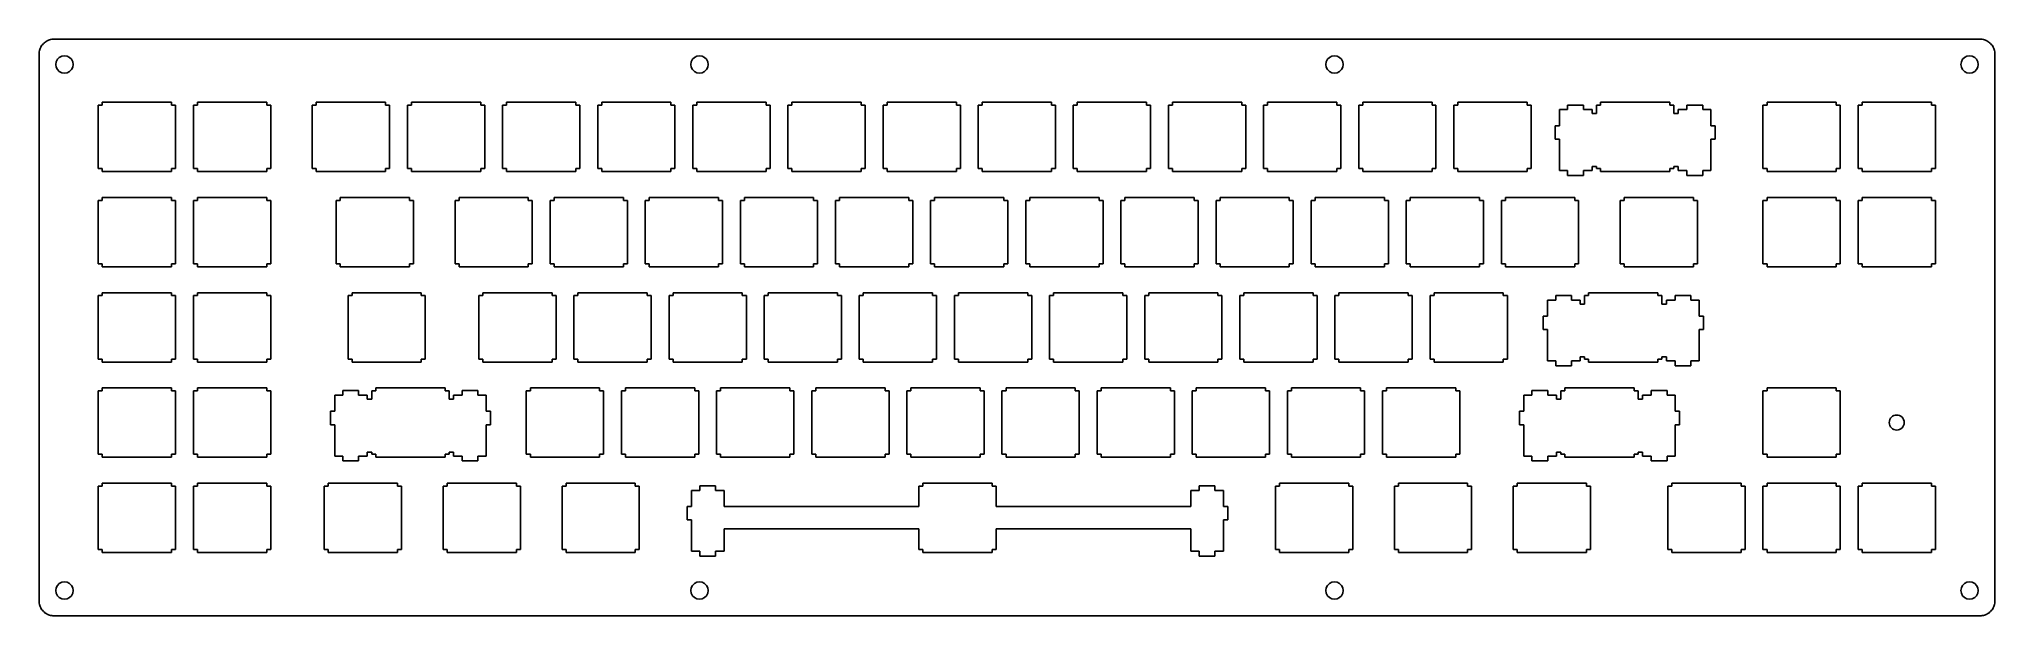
# Model space of a CAD drawing. Extents: x 0 to 392, y 0 to 115.
import ezdxf

# ---------------------------------------------------------------- set-up
doc = ezdxf.new("R2010")
doc.units = 0
doc.header["$MEASUREMENT"] = 0
doc.layers.get('0').update_dxf_attribs({"true_color": 0xffffff})

msp = doc.modelspace()

# ---------------------------------------------------------------- linework, layer by layer
at = {"color": 0}
for p, q in [((0.15, 113.36), (0.23, 113.58)), ((0.23, 113.58), (0.33, 113.8)), ((0.33, 113.8), (0.44, 114.01)), ((0.44, 114.01), (0.57, 114.2)), ((0.57, 114.2), (0.72, 114.39)), ((0.72, 114.39), (0.88, 114.56)), ((0.88, 114.56), (1.05, 114.72)), ((1.05, 114.72), (1.24, 114.86)), ((1.24, 114.86), (1.43, 114.99)), ((1.43, 114.99), (1.64, 115.11)), ((1.64, 115.11), (1.85, 115.21)), ((1.85, 115.21), (2.07, 115.29)), ((2.07, 115.29), (2.3, 115.36)), ((2.3, 115.36), (2.53, 115.4)), ((2.53, 115.4), (2.77, 115.43)), ((2.77, 115.43), (3, 115.44)), ((3, 115.44), (388.66, 115.44)), ((388.66, 115.44), (388.9, 115.43)), ((388.9, 115.43), (389.13, 115.4)), ((389.13, 115.4), (389.36, 115.36)), ((389.36, 115.36), (389.59, 115.29)), ((389.59, 115.29), (389.81, 115.21)), ((389.81, 115.21), (390.02, 115.11)), ((390.02, 115.11), (390.23, 114.99)), ((390.23, 114.99), (390.42, 114.86)), ((390.42, 114.86), (390.61, 114.72)), ((390.61, 114.72), (390.78, 114.56)), ((390.78, 114.56), (390.94, 114.39)), ((390.94, 114.39), (391.09, 114.2)), ((391.09, 114.2), (391.22, 114.01)), ((391.22, 114.01), (391.34, 113.8)), ((391.34, 113.8), (391.43, 113.58)), ((391.43, 113.58), (391.51, 113.36)), ((0, 112.44), (0.01, 112.67)), ((0, 3), (0, 112.44)), ((0.01, 112.67), (0.04, 112.91)), ((0.04, 112.91), (0.08, 113.14)), ((0.08, 113.14), (0.15, 113.36)), ((3.33, 110.38), (3.41, 110.91)), ((3.41, 109.84), (3.33, 110.38)), ((3.41, 110.91), (3.66, 111.4)), ((3.66, 109.35), (3.41, 109.84)), ((3.66, 111.4), (4.04, 111.78)), ((4.04, 111.78), (4.53, 112.03)), ((4.53, 112.03), (5.06, 112.11)), ((5.06, 112.11), (5.6, 112.03)), ((5.6, 112.03), (6.08, 111.78)), ((6.08, 111.78), (6.47, 111.4)), ((6.47, 111.4), (6.72, 110.91)), ((6.72, 109.84), (6.47, 109.35)), ((6.72, 110.91), (6.8, 110.38)), ((6.8, 110.38), (6.72, 109.84)), ((130.5, 110.38), (130.59, 110.91)), ((130.59, 109.84), (130.5, 110.38)), ((130.59, 110.91), (130.84, 111.4)), ((130.84, 109.35), (130.59, 109.84)), ((130.84, 111.4), (131.22, 111.78)), ((131.22, 111.78), (131.7, 112.03)), ((131.7, 112.03), (132.24, 112.11)), ((132.24, 112.11), (132.78, 112.03)), ((132.78, 112.03), (133.26, 111.78)), ((133.26, 111.78), (133.65, 111.4)), ((133.65, 111.4), (133.89, 110.91)), ((133.89, 109.84), (133.65, 109.35)), ((133.89, 110.91), (133.98, 110.38)), ((133.98, 110.38), (133.89, 109.84)), ((257.68, 110.38), (257.77, 110.91)), ((257.77, 109.84), (257.68, 110.38)), ((257.77, 110.91), (258.02, 111.4)), ((258.02, 109.35), (257.77, 109.84)), ((258.02, 111.4), (258.4, 111.78)), ((258.4, 111.78), (258.88, 112.03)), ((258.88, 112.03), (259.42, 112.11)), ((259.42, 112.11), (259.96, 112.03)), ((259.96, 112.03), (260.44, 111.78)), ((260.44, 111.78), (260.83, 111.4)), ((260.83, 111.4), (261.07, 110.91)), ((261.07, 109.84), (260.83, 109.35)), ((261.07, 110.91), (261.16, 110.38)), ((261.16, 110.38), (261.07, 109.84)), ((384.86, 110.38), (384.95, 110.91)), ((384.95, 109.84), (384.86, 110.38)), ((384.95, 110.91), (385.19, 111.4)), ((385.19, 109.35), (384.95, 109.84)), ((385.19, 111.4), (385.58, 111.78)), ((385.58, 111.78), (386.06, 112.03)), ((386.06, 112.03), (386.6, 112.11)), ((386.6, 112.11), (387.14, 112.03)), ((387.14, 112.03), (387.62, 111.78)), ((387.62, 111.78), (388.01, 111.4)), ((388.01, 111.4), (388.25, 110.91)), ((388.25, 109.84), (388.01, 109.35)), ((388.25, 110.91), (388.34, 110.38)), ((388.34, 110.38), (388.25, 109.84)), ((391.51, 113.36), (391.58, 113.14)), ((391.58, 113.14), (391.63, 112.91)), ((391.63, 112.91), (391.65, 112.67)), ((391.65, 112.67), (391.66, 112.44)), ((391.66, 112.44), (391.66, 3)), ((4.04, 108.97), (3.66, 109.35)), ((4.53, 108.72), (4.04, 108.97)), ((5.06, 108.64), (4.53, 108.72)), ((5.6, 108.72), (5.06, 108.64)), ((6.08, 108.97), (5.6, 108.72)), ((6.47, 109.35), (6.08, 108.97)), ((131.22, 108.97), (130.84, 109.35)), ((131.7, 108.72), (131.22, 108.97)), ((132.24, 108.64), (131.7, 108.72)), ((132.78, 108.72), (132.24, 108.64)), ((133.26, 108.97), (132.78, 108.72)), ((133.65, 109.35), (133.26, 108.97)), ((258.4, 108.97), (258.02, 109.35)), ((258.88, 108.72), (258.4, 108.97)), ((259.42, 108.64), (258.88, 108.72)), ((259.96, 108.72), (259.42, 108.64)), ((260.44, 108.97), (259.96, 108.72)), ((260.83, 109.35), (260.44, 108.97)), ((385.58, 108.97), (385.19, 109.35)), ((386.06, 108.72), (385.58, 108.97)), ((386.6, 108.64), (386.06, 108.72)), ((387.14, 108.72), (386.6, 108.64)), ((387.62, 108.97), (387.14, 108.72)), ((388.01, 109.35), (387.62, 108.97)), ((11.85, 89.51), (11.85, 102.19)), ((11.85, 102.19), (12.65, 102.19)), ((12.65, 102.19), (12.65, 102.79)), ((12.65, 102.79), (26.52, 102.79)), ((26.52, 102.79), (26.52, 102.19)), ((26.52, 102.19), (27.33, 102.19)), ((27.33, 102.19), (27.33, 89.51)), ((30.9, 89.51), (30.9, 102.19)), ((30.9, 102.19), (31.7, 102.19)), ((31.7, 102.19), (31.7, 102.79)), ((31.7, 102.79), (45.57, 102.79)), ((45.57, 102.79), (45.57, 102.19)), ((45.57, 102.19), (46.38, 102.19)), ((46.38, 102.19), (46.38, 89.51)), ((54.71, 89.51), (54.71, 102.19)), ((54.71, 102.19), (55.51, 102.19)), ((55.51, 102.19), (55.51, 102.79)), ((55.51, 102.79), (69.39, 102.79)), ((69.39, 102.79), (69.39, 102.19)), ((69.39, 102.19), (70.19, 102.19)), ((70.19, 102.19), (70.19, 89.51)), ((73.76, 89.51), (73.76, 102.19)), ((73.76, 102.19), (74.56, 102.19)), ((74.56, 102.19), (74.56, 102.79)), ((74.56, 102.79), (88.44, 102.79)), ((88.44, 102.79), (88.44, 102.19)), ((88.44, 102.19), (89.24, 102.19)), ((89.24, 102.19), (89.24, 89.51)), ((92.81, 89.51), (92.81, 102.19)), ((92.81, 102.19), (93.61, 102.19)), ((93.61, 102.19), (93.61, 102.79)), ((93.61, 102.79), (107.49, 102.79)), ((107.49, 102.79), (107.49, 102.19)), ((107.49, 102.19), (108.29, 102.19)), ((108.29, 102.19), (108.29, 89.51)), ((111.86, 89.51), (111.86, 102.19)), ((111.86, 102.19), (112.66, 102.19)), ((112.66, 102.19), (112.66, 102.79)), ((112.66, 102.79), (126.54, 102.79)), ((126.54, 102.79), (126.54, 102.19)), ((126.54, 102.19), (127.34, 102.19)), ((127.34, 102.19), (127.34, 89.51)), ((130.91, 89.51), (130.91, 102.19)), ((130.91, 102.19), (131.71, 102.19)), ((131.71, 102.19), (131.71, 102.79)), ((131.71, 102.79), (145.59, 102.79)), ((145.59, 102.79), (145.59, 102.19)), ((145.59, 102.19), (146.39, 102.19)), ((146.39, 102.19), (146.39, 89.51)), ((149.96, 89.51), (149.96, 102.19)), ((149.96, 102.19), (150.76, 102.19)), ((150.76, 102.19), (150.76, 102.79)), ((150.76, 102.79), (164.64, 102.79)), ((164.64, 102.79), (164.64, 102.19)), ((164.64, 102.19), (165.44, 102.19)), ((165.44, 102.19), (165.44, 89.51)), ((169.01, 89.51), (169.01, 102.19)), ((169.01, 102.19), (169.81, 102.19)), ((169.81, 102.19), (169.81, 102.79)), ((169.81, 102.79), (183.69, 102.79)), ((183.69, 102.79), (183.69, 102.19)), ((183.69, 102.19), (184.49, 102.19)), ((184.49, 102.19), (184.49, 89.51)), ((188.06, 89.51), (188.06, 102.19)), ((188.06, 102.19), (188.86, 102.19)), ((188.86, 102.19), (188.86, 102.79)), ((188.86, 102.79), (202.74, 102.79)), ((202.74, 102.79), (202.74, 102.19)), ((202.74, 102.19), (203.54, 102.19)), ((203.54, 102.19), (203.54, 89.51)), ((207.11, 89.51), (207.11, 102.19)), ((207.11, 102.19), (207.91, 102.19)), ((207.91, 102.19), (207.91, 102.79)), ((207.91, 102.79), (221.79, 102.79)), ((221.79, 102.79), (221.79, 102.19)), ((221.79, 102.19), (222.59, 102.19)), ((222.59, 102.19), (222.59, 89.51)), ((226.16, 89.51), (226.16, 102.19)), ((226.16, 102.19), (226.96, 102.19)), ((226.96, 102.19), (226.96, 102.79)), ((226.96, 102.79), (240.84, 102.79)), ((240.84, 102.79), (240.84, 102.19)), ((240.84, 102.19), (241.64, 102.19)), ((241.64, 102.19), (241.64, 89.51)), ((245.21, 89.51), (245.21, 102.19)), ((245.21, 102.19), (246.01, 102.19)), ((246.01, 102.19), (246.01, 102.79)), ((246.01, 102.79), (259.89, 102.79)), ((259.89, 102.79), (259.89, 102.19)), ((259.89, 102.19), (260.69, 102.19)), ((260.69, 102.19), (260.69, 89.51)), ((264.26, 89.51), (264.26, 102.19)), ((264.26, 102.19), (265.06, 102.19)), ((265.06, 102.19), (265.06, 102.79)), ((265.06, 102.79), (278.94, 102.79)), ((278.94, 102.79), (278.94, 102.19)), ((278.94, 102.19), (279.74, 102.19)), ((279.74, 102.19), (279.74, 89.51)), ((283.31, 89.51), (283.31, 102.19)), ((283.31, 102.19), (284.11, 102.19)), ((284.11, 102.19), (284.11, 102.79)), ((284.11, 102.79), (297.99, 102.79)), ((297.99, 102.79), (297.99, 102.19)), ((297.99, 102.19), (298.79, 102.19)), ((298.79, 102.19), (298.79, 89.51)), ((306.09, 101.32), (306.09, 102.24)), ((306.09, 102.24), (309.26, 102.24)), ((309.26, 102.24), (309.26, 101.32)), ((311.89, 100.52), (311.89, 102.19)), ((311.89, 102.19), (312.69, 102.19)), ((312.69, 102.19), (312.69, 102.79)), ((312.69, 102.79), (326.56, 102.79)), ((326.56, 102.79), (326.56, 102.19)), ((326.56, 102.19), (327.36, 102.19)), ((327.36, 102.19), (327.36, 100.52)), ((329.99, 101.32), (329.99, 102.24)), ((329.99, 102.24), (333.16, 102.24)), ((333.16, 102.24), (333.16, 101.32)), ((345.22, 89.51), (345.22, 102.19)), ((345.22, 102.19), (346.03, 102.19)), ((346.03, 102.19), (346.03, 102.79)), ((346.03, 102.79), (359.9, 102.79)), ((359.9, 102.79), (359.9, 102.19)), ((359.9, 102.19), (360.7, 102.19)), ((360.7, 102.19), (360.7, 89.51)), ((364.28, 89.51), (364.28, 102.19)), ((364.28, 102.19), (365.08, 102.19)), ((365.08, 102.19), (365.08, 102.79)), ((365.08, 102.79), (378.95, 102.79)), ((378.95, 102.79), (378.95, 102.19)), ((378.95, 102.19), (379.75, 102.19)), ((379.75, 102.19), (379.75, 89.51)), ((303.59, 95.41), (303.59, 98.09)), ((303.59, 98.09), (304.46, 98.09)), ((304.46, 98.09), (304.46, 101.32)), ((304.46, 101.32), (306.09, 101.32)), ((309.26, 101.32), (310.99, 101.32)), ((310.99, 101.32), (310.99, 100.52)), ((310.99, 100.52), (311.89, 100.52)), ((327.36, 100.52), (328.26, 100.52)), ((328.26, 100.52), (328.26, 101.32)), ((328.26, 101.32), (329.99, 101.32)), ((333.16, 101.32), (334.79, 101.32)), ((334.79, 101.32), (334.79, 98.09)), ((334.79, 98.09), (335.66, 98.09)), ((335.66, 98.09), (335.66, 95.41)), ((304.46, 95.41), (303.59, 95.41)), ((304.46, 89.14), (304.46, 95.41)), ((334.79, 95.41), (334.79, 89.14)), ((335.66, 95.41), (334.79, 95.41)), ((12.65, 89.51), (11.85, 89.51)), ((12.65, 88.91), (12.65, 89.51)), ((26.52, 88.91), (12.65, 88.91)), ((26.52, 89.51), (26.52, 88.91)), ((27.33, 89.51), (26.52, 89.51)), ((31.7, 89.51), (30.9, 89.51)), ((31.7, 88.91), (31.7, 89.51)), ((45.57, 88.91), (31.7, 88.91)), ((45.57, 89.51), (45.57, 88.91)), ((46.38, 89.51), (45.57, 89.51)), ((55.51, 89.51), (54.71, 89.51)), ((55.51, 88.91), (55.51, 89.51)), ((69.39, 88.91), (55.51, 88.91)), ((69.39, 89.51), (69.39, 88.91)), ((70.19, 89.51), (69.39, 89.51)), ((74.56, 89.51), (73.76, 89.51)), ((74.56, 88.91), (74.56, 89.51)), ((88.44, 88.91), (74.56, 88.91)), ((88.44, 89.51), (88.44, 88.91)), ((89.24, 89.51), (88.44, 89.51)), ((93.61, 89.51), (92.81, 89.51)), ((93.61, 88.91), (93.61, 89.51)), ((107.49, 88.91), (93.61, 88.91)), ((107.49, 89.51), (107.49, 88.91)), ((108.29, 89.51), (107.49, 89.51)), ((112.66, 89.51), (111.86, 89.51)), ((112.66, 88.91), (112.66, 89.51)), ((126.54, 88.91), (112.66, 88.91)), ((126.54, 89.51), (126.54, 88.91)), ((127.34, 89.51), (126.54, 89.51)), ((131.71, 89.51), (130.91, 89.51)), ((131.71, 88.91), (131.71, 89.51)), ((145.59, 88.91), (131.71, 88.91)), ((145.59, 89.51), (145.59, 88.91)), ((146.39, 89.51), (145.59, 89.51)), ((150.76, 89.51), (149.96, 89.51)), ((150.76, 88.91), (150.76, 89.51)), ((164.64, 88.91), (150.76, 88.91)), ((164.64, 89.51), (164.64, 88.91)), ((165.44, 89.51), (164.64, 89.51)), ((169.81, 89.51), (169.01, 89.51)), ((169.81, 88.91), (169.81, 89.51)), ((183.69, 88.91), (169.81, 88.91)), ((183.69, 89.51), (183.69, 88.91)), ((184.49, 89.51), (183.69, 89.51)), ((188.86, 89.51), (188.06, 89.51)), ((188.86, 88.91), (188.86, 89.51)), ((202.74, 88.91), (188.86, 88.91)), ((202.74, 89.51), (202.74, 88.91)), ((203.54, 89.51), (202.74, 89.51)), ((207.91, 89.51), (207.11, 89.51)), ((207.91, 88.91), (207.91, 89.51)), ((221.79, 88.91), (207.91, 88.91)), ((221.79, 89.51), (221.79, 88.91)), ((222.59, 89.51), (221.79, 89.51)), ((226.96, 89.51), (226.16, 89.51)), ((226.96, 88.91), (226.96, 89.51)), ((240.84, 88.91), (226.96, 88.91)), ((240.84, 89.51), (240.84, 88.91)), ((241.64, 89.51), (240.84, 89.51)), ((246.01, 89.51), (245.21, 89.51)), ((246.01, 88.91), (246.01, 89.51)), ((259.89, 88.91), (246.01, 88.91)), ((259.89, 89.51), (259.89, 88.91)), ((260.69, 89.51), (259.89, 89.51)), ((265.06, 89.51), (264.26, 89.51)), ((265.06, 88.91), (265.06, 89.51)), ((278.94, 88.91), (265.06, 88.91)), ((278.94, 89.51), (278.94, 88.91)), ((279.74, 89.51), (278.94, 89.51)), ((284.11, 89.51), (283.31, 89.51)), ((284.11, 88.91), (284.11, 89.51)), ((297.99, 88.91), (284.11, 88.91)), ((297.99, 89.51), (297.99, 88.91)), ((298.79, 89.51), (297.99, 89.51)), ((306.09, 89.14), (304.46, 89.14)), ((306.09, 88.16), (306.09, 89.14)), ((309.26, 88.16), (306.09, 88.16)), ((310.99, 89.14), (309.26, 89.14)), ((309.26, 89.14), (309.26, 88.16)), ((311.89, 89.94), (310.99, 89.94)), ((310.99, 89.94), (310.99, 89.14)), ((311.89, 89.51), (311.89, 89.94)), ((312.69, 89.51), (311.89, 89.51)), ((312.69, 88.91), (312.69, 89.51)), ((326.56, 88.91), (312.69, 88.91)), ((327.36, 89.51), (326.56, 89.51)), ((326.56, 89.51), (326.56, 88.91)), ((328.26, 89.94), (327.36, 89.94)), ((327.36, 89.94), (327.36, 89.51)), ((328.26, 89.14), (328.26, 89.94)), ((329.99, 89.14), (328.26, 89.14)), ((329.99, 88.16), (329.99, 89.14)), ((333.16, 88.16), (329.99, 88.16)), ((334.79, 89.14), (333.16, 89.14)), ((333.16, 89.14), (333.16, 88.16)), ((346.03, 89.51), (345.22, 89.51)), ((346.03, 88.91), (346.03, 89.51)), ((359.9, 88.91), (346.03, 88.91)), ((359.9, 89.51), (359.9, 88.91)), ((360.7, 89.51), (359.9, 89.51)), ((365.08, 89.51), (364.28, 89.51)), ((365.08, 88.91), (365.08, 89.51)), ((378.95, 88.91), (365.08, 88.91)), ((378.95, 89.51), (378.95, 88.91)), ((379.75, 89.51), (378.95, 89.51)), ((11.85, 70.46), (11.85, 83.14)), ((11.85, 83.14), (12.65, 83.14)), ((12.65, 83.14), (12.65, 83.74)), ((12.65, 83.74), (26.52, 83.74)), ((26.52, 83.74), (26.52, 83.14)), ((26.52, 83.14), (27.33, 83.14)), ((27.33, 83.14), (27.33, 70.46)), ((30.9, 70.46), (30.9, 83.14)), ((30.9, 83.14), (31.7, 83.14)), ((31.7, 83.14), (31.7, 83.74)), ((31.7, 83.74), (45.57, 83.74)), ((45.57, 83.74), (45.57, 83.14)), ((45.57, 83.14), (46.38, 83.14)), ((46.38, 83.14), (46.38, 70.46)), ((59.47, 70.46), (59.47, 83.14)), ((59.47, 83.14), (60.28, 83.14)), ((60.28, 83.14), (60.28, 83.74)), ((60.28, 83.74), (74.15, 83.74)), ((74.15, 83.74), (74.15, 83.14)), ((74.15, 83.14), (74.95, 83.14)), ((74.95, 83.14), (74.95, 70.46)), ((83.29, 70.46), (83.29, 83.14)), ((83.29, 83.14), (84.09, 83.14)), ((84.09, 83.14), (84.09, 83.74)), ((84.09, 83.74), (97.96, 83.74)), ((97.96, 83.74), (97.96, 83.14)), ((97.96, 83.14), (98.76, 83.14)), ((98.76, 83.14), (98.76, 70.46)), ((102.34, 70.46), (102.34, 83.14)), ((102.34, 83.14), (103.14, 83.14)), ((103.14, 83.14), (103.14, 83.74)), ((103.14, 83.74), (117.01, 83.74)), ((117.01, 83.74), (117.01, 83.14)), ((117.01, 83.14), (117.81, 83.14)), ((117.81, 83.14), (117.81, 70.46)), ((121.39, 70.46), (121.39, 83.14)), ((121.39, 83.14), (122.19, 83.14)), ((122.19, 83.14), (122.19, 83.74)), ((122.19, 83.74), (136.06, 83.74)), ((136.06, 83.74), (136.06, 83.14)), ((136.06, 83.14), (136.86, 83.14)), ((136.86, 83.14), (136.86, 70.46)), ((140.44, 70.46), (140.44, 83.14)), ((140.44, 83.14), (141.24, 83.14)), ((141.24, 83.14), (141.24, 83.74)), ((141.24, 83.74), (155.11, 83.74)), ((155.11, 83.74), (155.11, 83.14)), ((155.11, 83.14), (155.91, 83.14)), ((155.91, 83.14), (155.91, 70.46)), ((159.49, 70.46), (159.49, 83.14)), ((159.49, 83.14), (160.29, 83.14)), ((160.29, 83.14), (160.29, 83.74)), ((160.29, 83.74), (174.16, 83.74)), ((174.16, 83.74), (174.16, 83.14)), ((174.16, 83.14), (174.96, 83.14)), ((174.96, 83.14), (174.96, 70.46)), ((178.54, 70.46), (178.54, 83.14)), ((178.54, 83.14), (179.34, 83.14)), ((179.34, 83.14), (179.34, 83.74)), ((179.34, 83.74), (193.21, 83.74)), ((193.21, 83.74), (193.21, 83.14)), ((193.21, 83.14), (194.01, 83.14)), ((194.01, 83.14), (194.01, 70.46)), ((197.59, 70.46), (197.59, 83.14)), ((197.59, 83.14), (198.39, 83.14)), ((198.39, 83.14), (198.39, 83.74)), ((198.39, 83.74), (212.26, 83.74)), ((212.26, 83.74), (212.26, 83.14)), ((212.26, 83.14), (213.06, 83.14)), ((213.06, 83.14), (213.06, 70.46)), ((216.64, 70.46), (216.64, 83.14)), ((216.64, 83.14), (217.44, 83.14)), ((217.44, 83.14), (217.44, 83.74)), ((217.44, 83.74), (231.31, 83.74)), ((231.31, 83.74), (231.31, 83.14)), ((231.31, 83.14), (232.11, 83.14)), ((232.11, 83.14), (232.11, 70.46)), ((235.69, 70.46), (235.69, 83.14)), ((235.69, 83.14), (236.49, 83.14)), ((236.49, 83.14), (236.49, 83.74)), ((236.49, 83.74), (250.36, 83.74)), ((250.36, 83.74), (250.36, 83.14)), ((250.36, 83.14), (251.16, 83.14)), ((251.16, 83.14), (251.16, 70.46)), ((254.74, 70.46), (254.74, 83.14)), ((254.74, 83.14), (255.54, 83.14)), ((255.54, 83.14), (255.54, 83.74)), ((255.54, 83.74), (269.41, 83.74)), ((269.41, 83.74), (269.41, 83.14)), ((269.41, 83.14), (270.21, 83.14)), ((270.21, 83.14), (270.21, 70.46)), ((273.79, 70.46), (273.79, 83.14)), ((273.79, 83.14), (274.59, 83.14)), ((274.59, 83.14), (274.59, 83.74)), ((274.59, 83.74), (288.46, 83.74)), ((288.46, 83.74), (288.46, 83.14)), ((288.46, 83.14), (289.26, 83.14)), ((289.26, 83.14), (289.26, 70.46)), ((292.84, 70.46), (292.84, 83.14)), ((292.84, 83.14), (293.64, 83.14)), ((293.64, 83.14), (293.64, 83.74)), ((293.64, 83.74), (307.51, 83.74)), ((307.51, 83.74), (307.51, 83.14)), ((307.51, 83.14), (308.31, 83.14)), ((308.31, 83.14), (308.31, 70.46)), ((316.65, 70.46), (316.65, 83.14)), ((316.65, 83.14), (317.45, 83.14)), ((317.45, 83.14), (317.45, 83.74)), ((317.45, 83.74), (331.32, 83.74)), ((331.32, 83.74), (331.32, 83.14)), ((331.32, 83.14), (332.13, 83.14)), ((332.13, 83.14), (332.13, 70.46)), ((345.22, 70.46), (345.22, 83.14)), ((345.22, 83.14), (346.03, 83.14)), ((346.03, 83.14), (346.03, 83.74)), ((346.03, 83.74), (359.9, 83.74)), ((359.9, 83.74), (359.9, 83.14)), ((359.9, 83.14), (360.7, 83.14)), ((360.7, 83.14), (360.7, 70.46)), ((364.28, 70.46), (364.28, 83.14)), ((364.28, 83.14), (365.08, 83.14)), ((365.08, 83.14), (365.08, 83.74)), ((365.08, 83.74), (378.95, 83.74)), ((378.95, 83.74), (378.95, 83.14)), ((378.95, 83.14), (379.75, 83.14)), ((379.75, 83.14), (379.75, 70.46)), ((12.65, 70.46), (11.85, 70.46)), ((12.65, 69.86), (12.65, 70.46)), ((26.52, 69.86), (12.65, 69.86)), ((26.52, 70.46), (26.52, 69.86)), ((27.33, 70.46), (26.52, 70.46)), ((31.7, 70.46), (30.9, 70.46)), ((31.7, 69.86), (31.7, 70.46)), ((45.57, 69.86), (31.7, 69.86)), ((45.57, 70.46), (45.57, 69.86)), ((46.38, 70.46), (45.57, 70.46)), ((60.28, 70.46), (59.47, 70.46)), ((60.28, 69.86), (60.28, 70.46)), ((74.15, 69.86), (60.28, 69.86)), ((74.15, 70.46), (74.15, 69.86)), ((74.95, 70.46), (74.15, 70.46)), ((84.09, 70.46), (83.29, 70.46)), ((84.09, 69.86), (84.09, 70.46)), ((97.96, 69.86), (84.09, 69.86)), ((97.96, 70.46), (97.96, 69.86)), ((98.76, 70.46), (97.96, 70.46)), ((103.14, 70.46), (102.34, 70.46)), ((103.14, 69.86), (103.14, 70.46)), ((117.01, 69.86), (103.14, 69.86)), ((117.01, 70.46), (117.01, 69.86)), ((117.81, 70.46), (117.01, 70.46)), ((122.19, 70.46), (121.39, 70.46)), ((122.19, 69.86), (122.19, 70.46)), ((136.06, 69.86), (122.19, 69.86)), ((136.06, 70.46), (136.06, 69.86)), ((136.86, 70.46), (136.06, 70.46)), ((141.24, 70.46), (140.44, 70.46)), ((141.24, 69.86), (141.24, 70.46)), ((155.11, 69.86), (141.24, 69.86)), ((155.11, 70.46), (155.11, 69.86)), ((155.91, 70.46), (155.11, 70.46)), ((160.29, 70.46), (159.49, 70.46)), ((160.29, 69.86), (160.29, 70.46)), ((174.16, 69.86), (160.29, 69.86)), ((174.16, 70.46), (174.16, 69.86)), ((174.96, 70.46), (174.16, 70.46)), ((179.34, 70.46), (178.54, 70.46)), ((179.34, 69.86), (179.34, 70.46)), ((193.21, 69.86), (179.34, 69.86)), ((193.21, 70.46), (193.21, 69.86)), ((194.01, 70.46), (193.21, 70.46)), ((198.39, 70.46), (197.59, 70.46)), ((198.39, 69.86), (198.39, 70.46)), ((212.26, 69.86), (198.39, 69.86)), ((212.26, 70.46), (212.26, 69.86)), ((213.06, 70.46), (212.26, 70.46)), ((217.44, 70.46), (216.64, 70.46)), ((217.44, 69.86), (217.44, 70.46)), ((231.31, 69.86), (217.44, 69.86)), ((231.31, 70.46), (231.31, 69.86)), ((232.11, 70.46), (231.31, 70.46)), ((236.49, 70.46), (235.69, 70.46)), ((236.49, 69.86), (236.49, 70.46)), ((250.36, 69.86), (236.49, 69.86)), ((250.36, 70.46), (250.36, 69.86)), ((251.16, 70.46), (250.36, 70.46)), ((255.54, 70.46), (254.74, 70.46)), ((255.54, 69.86), (255.54, 70.46)), ((269.41, 69.86), (255.54, 69.86)), ((269.41, 70.46), (269.41, 69.86)), ((270.21, 70.46), (269.41, 70.46)), ((274.59, 70.46), (273.79, 70.46)), ((274.59, 69.86), (274.59, 70.46)), ((288.46, 69.86), (274.59, 69.86)), ((288.46, 70.46), (288.46, 69.86)), ((289.26, 70.46), (288.46, 70.46)), ((293.64, 70.46), (292.84, 70.46)), ((293.64, 69.86), (293.64, 70.46)), ((307.51, 69.86), (293.64, 69.86)), ((307.51, 70.46), (307.51, 69.86)), ((308.31, 70.46), (307.51, 70.46)), ((317.45, 70.46), (316.65, 70.46)), ((317.45, 69.86), (317.45, 70.46)), ((331.32, 69.86), (317.45, 69.86)), ((331.32, 70.46), (331.32, 69.86)), ((332.13, 70.46), (331.32, 70.46)), ((346.03, 70.46), (345.22, 70.46)), ((346.03, 69.86), (346.03, 70.46)), ((359.9, 69.86), (346.03, 69.86)), ((359.9, 70.46), (359.9, 69.86)), ((360.7, 70.46), (359.9, 70.46)), ((365.08, 70.46), (364.28, 70.46)), ((365.08, 69.86), (365.08, 70.46)), ((378.95, 69.86), (365.08, 69.86)), ((378.95, 70.46), (378.95, 69.86)), ((379.75, 70.46), (378.95, 70.46)), ((11.85, 51.41), (11.85, 64.09)), ((11.85, 64.09), (12.65, 64.09)), ((12.65, 64.09), (12.65, 64.69)), ((12.65, 64.69), (26.52, 64.69)), ((26.52, 64.69), (26.52, 64.09)), ((26.52, 64.09), (27.33, 64.09)), ((27.33, 64.09), (27.33, 51.41)), ((30.9, 51.41), (30.9, 64.09)), ((30.9, 64.09), (31.7, 64.09)), ((31.7, 64.09), (31.7, 64.69)), ((31.7, 64.69), (45.57, 64.69)), ((45.57, 64.69), (45.57, 64.09)), ((45.57, 64.09), (46.38, 64.09)), ((46.38, 64.09), (46.38, 51.41)), ((61.86, 51.41), (61.86, 64.09)), ((61.86, 64.09), (62.66, 64.09)), ((62.66, 64.09), (62.66, 64.69)), ((62.66, 64.69), (76.53, 64.69)), ((76.53, 64.69), (76.53, 64.09)), ((76.53, 64.09), (77.33, 64.09)), ((77.33, 64.09), (77.33, 51.41)), ((88.05, 51.41), (88.05, 64.09)), ((88.05, 64.09), (88.85, 64.09)), ((88.85, 64.09), (88.85, 64.69)), ((88.85, 64.69), (102.72, 64.69)), ((102.72, 64.69), (102.72, 64.09)), ((102.72, 64.09), (103.53, 64.09)), ((103.53, 64.09), (103.53, 51.41)), ((107.1, 51.41), (107.1, 64.09)), ((107.1, 64.09), (107.9, 64.09)), ((107.9, 64.09), (107.9, 64.69)), ((107.9, 64.69), (121.77, 64.69)), ((121.77, 64.69), (121.77, 64.09)), ((121.77, 64.09), (122.58, 64.09)), ((122.58, 64.09), (122.58, 51.41)), ((126.15, 51.41), (126.15, 64.09)), ((126.15, 64.09), (126.95, 64.09)), ((126.95, 64.09), (126.95, 64.69)), ((126.95, 64.69), (140.82, 64.69)), ((140.82, 64.69), (140.82, 64.09)), ((140.82, 64.09), (141.63, 64.09)), ((141.63, 64.09), (141.63, 51.41)), ((145.2, 51.41), (145.2, 64.09)), ((145.2, 64.09), (146, 64.09)), ((146, 64.09), (146, 64.69)), ((146, 64.69), (159.87, 64.69)), ((159.87, 64.69), (159.87, 64.09)), ((159.87, 64.09), (160.68, 64.09)), ((160.68, 64.09), (160.68, 51.41)), ((164.25, 51.41), (164.25, 64.09)), ((164.25, 64.09), (165.05, 64.09)), ((165.05, 64.09), (165.05, 64.69)), ((165.05, 64.69), (178.92, 64.69)), ((178.92, 64.69), (178.92, 64.09)), ((178.92, 64.09), (179.73, 64.09)), ((179.73, 64.09), (179.73, 51.41)), ((183.3, 51.41), (183.3, 64.09)), ((183.3, 64.09), (184.1, 64.09)), ((184.1, 64.09), (184.1, 64.69)), ((184.1, 64.69), (197.97, 64.69)), ((197.97, 64.69), (197.97, 64.09)), ((197.97, 64.09), (198.78, 64.09)), ((198.78, 64.09), (198.78, 51.41)), ((202.35, 51.41), (202.35, 64.09)), ((202.35, 64.09), (203.15, 64.09)), ((203.15, 64.09), (203.15, 64.69)), ((203.15, 64.69), (217.02, 64.69)), ((217.02, 64.69), (217.02, 64.09)), ((217.02, 64.09), (217.83, 64.09)), ((217.83, 64.09), (217.83, 51.41)), ((221.4, 51.41), (221.4, 64.09)), ((221.4, 64.09), (222.2, 64.09)), ((222.2, 64.09), (222.2, 64.69)), ((222.2, 64.69), (236.07, 64.69)), ((236.07, 64.69), (236.07, 64.09)), ((236.07, 64.09), (236.88, 64.09)), ((236.88, 64.09), (236.88, 51.41)), ((240.45, 51.41), (240.45, 64.09)), ((240.45, 64.09), (241.25, 64.09)), ((241.25, 64.09), (241.25, 64.69)), ((241.25, 64.69), (255.12, 64.69)), ((255.12, 64.69), (255.12, 64.09)), ((255.12, 64.09), (255.93, 64.09)), ((255.93, 64.09), (255.93, 51.41)), ((259.5, 51.41), (259.5, 64.09)), ((259.5, 64.09), (260.3, 64.09)), ((260.3, 64.09), (260.3, 64.69)), ((260.3, 64.69), (274.17, 64.69)), ((274.17, 64.69), (274.17, 64.09)), ((274.17, 64.09), (274.98, 64.09)), ((274.98, 64.09), (274.98, 51.41)), ((278.55, 51.41), (278.55, 64.09)), ((278.55, 64.09), (279.35, 64.09)), ((279.35, 64.09), (279.35, 64.69)), ((279.35, 64.69), (293.22, 64.69)), ((293.22, 64.69), (293.22, 64.09)), ((293.22, 64.09), (294.03, 64.09)), ((294.03, 64.09), (294.03, 51.41)), ((302.08, 59.99), (302.08, 63.22)), ((302.08, 63.22), (303.71, 63.22)), ((303.71, 63.22), (303.71, 64.14)), ((303.71, 64.14), (306.88, 64.14)), ((306.88, 64.14), (306.88, 63.22)), ((306.88, 63.22), (308.61, 63.22)), ((308.61, 63.22), (308.61, 62.42)), ((309.51, 62.42), (309.51, 64.09)), ((309.51, 64.09), (310.31, 64.09)), ((310.31, 64.09), (310.31, 64.69)), ((310.31, 64.69), (324.18, 64.69)), ((324.18, 64.69), (324.18, 64.09)), ((324.18, 64.09), (324.98, 64.09)), ((324.98, 64.09), (324.98, 62.42)), ((325.88, 62.42), (325.88, 63.22)), ((325.88, 63.22), (327.61, 63.22)), ((327.61, 63.22), (327.61, 64.14)), ((327.61, 64.14), (330.78, 64.14)), ((330.78, 64.14), (330.78, 63.22)), ((330.78, 63.22), (332.41, 63.22)), ((332.41, 63.22), (332.41, 59.99)), ((301.21, 57.31), (301.21, 59.99)), ((301.21, 59.99), (302.08, 59.99)), ((308.61, 62.42), (309.51, 62.42)), ((324.98, 62.42), (325.88, 62.42)), ((332.41, 59.99), (333.28, 59.99)), ((333.28, 59.99), (333.28, 57.31)), ((302.08, 57.31), (301.21, 57.31)), ((302.08, 51.04), (302.08, 57.31)), ((332.41, 57.31), (332.41, 51.04)), ((333.28, 57.31), (332.41, 57.31)), ((12.65, 51.41), (11.85, 51.41)), ((12.65, 50.81), (12.65, 51.41)), ((26.52, 51.41), (26.52, 50.81)), ((27.33, 51.41), (26.52, 51.41)), ((31.7, 51.41), (30.9, 51.41)), ((31.7, 50.81), (31.7, 51.41)), ((45.57, 51.41), (45.57, 50.81)), ((46.38, 51.41), (45.57, 51.41)), ((62.66, 51.41), (61.86, 51.41)), ((62.66, 50.81), (62.66, 51.41)), ((76.53, 51.41), (76.53, 50.81)), ((77.33, 51.41), (76.53, 51.41)), ((88.85, 51.41), (88.05, 51.41)), ((88.85, 50.81), (88.85, 51.41)), ((102.72, 51.41), (102.72, 50.81)), ((103.53, 51.41), (102.72, 51.41)), ((107.9, 51.41), (107.1, 51.41)), ((107.9, 50.81), (107.9, 51.41)), ((121.77, 51.41), (121.77, 50.81)), ((122.58, 51.41), (121.77, 51.41)), ((126.95, 51.41), (126.15, 51.41)), ((126.95, 50.81), (126.95, 51.41)), ((140.82, 51.41), (140.82, 50.81)), ((141.63, 51.41), (140.82, 51.41)), ((146, 51.41), (145.2, 51.41)), ((146, 50.81), (146, 51.41)), ((159.87, 51.41), (159.87, 50.81)), ((160.68, 51.41), (159.87, 51.41)), ((165.05, 51.41), (164.25, 51.41)), ((165.05, 50.81), (165.05, 51.41)), ((178.92, 51.41), (178.92, 50.81)), ((179.73, 51.41), (178.92, 51.41)), ((184.1, 51.41), (183.3, 51.41)), ((184.1, 50.81), (184.1, 51.41)), ((197.97, 51.41), (197.97, 50.81)), ((198.78, 51.41), (197.97, 51.41)), ((203.15, 51.41), (202.35, 51.41)), ((203.15, 50.81), (203.15, 51.41)), ((217.02, 51.41), (217.02, 50.81)), ((217.83, 51.41), (217.02, 51.41)), ((222.2, 51.41), (221.4, 51.41)), ((222.2, 50.81), (222.2, 51.41)), ((236.07, 51.41), (236.07, 50.81)), ((236.88, 51.41), (236.07, 51.41)), ((241.25, 51.41), (240.45, 51.41)), ((241.25, 50.81), (241.25, 51.41)), ((255.12, 51.41), (255.12, 50.81)), ((255.93, 51.41), (255.12, 51.41)), ((260.3, 51.41), (259.5, 51.41)), ((260.3, 50.81), (260.3, 51.41)), ((274.17, 51.41), (274.17, 50.81)), ((274.98, 51.41), (274.17, 51.41)), ((279.35, 51.41), (278.55, 51.41)), ((279.35, 50.81), (279.35, 51.41)), ((293.22, 51.41), (293.22, 50.81)), ((294.03, 51.41), (293.22, 51.41)), ((303.71, 51.04), (302.08, 51.04)), ((303.71, 50.06), (303.71, 51.04)), ((308.61, 51.04), (306.88, 51.04)), ((306.88, 51.04), (306.88, 50.06)), ((309.51, 51.84), (308.61, 51.84)), ((308.61, 51.84), (308.61, 51.04)), ((309.51, 51.41), (309.51, 51.84)), ((310.31, 51.41), (309.51, 51.41)), ((310.31, 50.81), (310.31, 51.41)), ((324.98, 51.41), (324.18, 51.41)), ((324.18, 51.41), (324.18, 50.81)), ((325.88, 51.84), (324.98, 51.84)), ((324.98, 51.84), (324.98, 51.41)), ((325.88, 51.04), (325.88, 51.84)), ((327.61, 51.04), (325.88, 51.04)), ((327.61, 50.06), (327.61, 51.04)), ((332.41, 51.04), (330.78, 51.04)), ((330.78, 51.04), (330.78, 50.06)), ((26.52, 50.81), (12.65, 50.81)), ((45.57, 50.81), (31.7, 50.81)), ((76.53, 50.81), (62.66, 50.81)), ((102.72, 50.81), (88.85, 50.81)), ((121.77, 50.81), (107.9, 50.81)), ((140.82, 50.81), (126.95, 50.81)), ((159.87, 50.81), (146, 50.81)), ((178.92, 50.81), (165.05, 50.81)), ((197.97, 50.81), (184.1, 50.81)), ((217.02, 50.81), (203.15, 50.81)), ((236.07, 50.81), (222.2, 50.81)), ((255.12, 50.81), (241.25, 50.81)), ((274.17, 50.81), (260.3, 50.81)), ((293.22, 50.81), (279.35, 50.81)), ((306.88, 50.06), (303.71, 50.06)), ((324.18, 50.81), (310.31, 50.81)), ((330.78, 50.06), (327.61, 50.06)), ((11.85, 32.36), (11.85, 45.04)), ((11.85, 45.04), (12.65, 45.04)), ((12.65, 45.04), (12.65, 45.64)), ((12.65, 45.64), (26.52, 45.64)), ((26.52, 45.64), (26.52, 45.04)), ((26.52, 45.04), (27.33, 45.04)), ((27.33, 45.04), (27.33, 32.36)), ((30.9, 32.36), (30.9, 45.04)), ((30.9, 45.04), (31.7, 45.04)), ((31.7, 45.04), (31.7, 45.64)), ((31.7, 45.64), (45.57, 45.64)), ((45.57, 45.64), (45.57, 45.04)), ((45.57, 45.04), (46.38, 45.04)), ((46.38, 45.04), (46.38, 32.36)), ((59.19, 40.94), (59.19, 44.17)), ((59.19, 44.17), (60.82, 44.17)), ((60.82, 44.17), (60.82, 45.09)), ((60.82, 45.09), (63.99, 45.09)), ((63.99, 45.09), (63.99, 44.17)), ((63.99, 44.17), (65.72, 44.17)), ((65.72, 44.17), (65.72, 43.37)), ((65.72, 43.37), (66.62, 43.37)), ((66.62, 43.37), (66.62, 45.04)), ((66.62, 45.04), (67.42, 45.04)), ((67.42, 45.04), (67.42, 45.64)), ((67.42, 45.64), (81.29, 45.64)), ((81.29, 45.64), (81.29, 45.04)), ((81.29, 45.04), (82.09, 45.04)), ((82.09, 45.04), (82.09, 43.37)), ((82.09, 43.37), (82.99, 43.37)), ((82.99, 43.37), (82.99, 44.17)), ((82.99, 44.17), (84.72, 44.17)), ((84.72, 44.17), (84.72, 45.09)), ((84.72, 45.09), (87.89, 45.09)), ((87.89, 45.09), (87.89, 44.17)), ((87.89, 44.17), (89.52, 44.17)), ((89.52, 44.17), (89.52, 40.94)), ((97.57, 32.36), (97.57, 45.04)), ((97.57, 45.04), (98.38, 45.04)), ((98.38, 45.04), (98.38, 45.64)), ((98.38, 45.64), (112.25, 45.64)), ((112.25, 45.64), (112.25, 45.04)), ((112.25, 45.04), (113.05, 45.04)), ((113.05, 45.04), (113.05, 32.36)), ((116.62, 32.36), (116.62, 45.04)), ((116.62, 45.04), (117.43, 45.04)), ((117.43, 45.04), (117.43, 45.64)), ((117.43, 45.64), (131.3, 45.64)), ((131.3, 45.64), (131.3, 45.04)), ((131.3, 45.04), (132.1, 45.04)), ((132.1, 45.04), (132.1, 32.36)), ((135.67, 32.36), (135.67, 45.04)), ((135.67, 45.04), (136.48, 45.04)), ((136.48, 45.04), (136.48, 45.64)), ((136.48, 45.64), (150.35, 45.64)), ((150.35, 45.64), (150.35, 45.04)), ((150.35, 45.04), (151.15, 45.04)), ((151.15, 45.04), (151.15, 32.36)), ((154.72, 32.36), (154.72, 45.04)), ((154.72, 45.04), (155.53, 45.04)), ((155.53, 45.04), (155.53, 45.64)), ((155.53, 45.64), (169.4, 45.64)), ((169.4, 45.64), (169.4, 45.04)), ((169.4, 45.04), (170.2, 45.04)), ((170.2, 45.04), (170.2, 32.36)), ((173.77, 32.36), (173.77, 45.04)), ((173.77, 45.04), (174.58, 45.04)), ((174.58, 45.04), (174.58, 45.64)), ((174.58, 45.64), (188.45, 45.64)), ((188.45, 45.64), (188.45, 45.04)), ((188.45, 45.04), (189.25, 45.04)), ((189.25, 45.04), (189.25, 32.36)), ((192.82, 32.36), (192.82, 45.04)), ((192.82, 45.04), (193.63, 45.04)), ((193.63, 45.04), (193.63, 45.64)), ((193.63, 45.64), (207.5, 45.64)), ((207.5, 45.64), (207.5, 45.04)), ((207.5, 45.04), (208.3, 45.04)), ((208.3, 45.04), (208.3, 32.36)), ((211.87, 32.36), (211.87, 45.04)), ((211.87, 45.04), (212.68, 45.04)), ((212.68, 45.04), (212.68, 45.64)), ((212.68, 45.64), (226.55, 45.64)), ((226.55, 45.64), (226.55, 45.04)), ((226.55, 45.04), (227.35, 45.04)), ((227.35, 45.04), (227.35, 32.36)), ((230.92, 32.36), (230.92, 45.04)), ((230.92, 45.04), (231.73, 45.04)), ((231.73, 45.04), (231.73, 45.64)), ((231.73, 45.64), (245.6, 45.64)), ((245.6, 45.64), (245.6, 45.04)), ((245.6, 45.04), (246.4, 45.04)), ((246.4, 45.04), (246.4, 32.36)), ((249.97, 32.36), (249.97, 45.04)), ((249.97, 45.04), (250.78, 45.04)), ((250.78, 45.04), (250.78, 45.64)), ((250.78, 45.64), (264.65, 45.64)), ((264.65, 45.64), (264.65, 45.04)), ((264.65, 45.04), (265.45, 45.04)), ((265.45, 45.04), (265.45, 32.36)), ((269.02, 32.36), (269.02, 45.04)), ((269.02, 45.04), (269.83, 45.04)), ((269.83, 45.04), (269.83, 45.64)), ((269.83, 45.64), (283.7, 45.64)), ((283.7, 45.64), (283.7, 45.04)), ((283.7, 45.04), (284.5, 45.04)), ((284.5, 45.04), (284.5, 32.36)), ((297.32, 40.94), (297.32, 44.17)), ((297.32, 44.17), (298.94, 44.17)), ((298.94, 44.17), (298.94, 45.09)), ((298.94, 45.09), (302.12, 45.09)), ((302.12, 45.09), (302.12, 44.17)), ((302.12, 44.17), (303.84, 44.17)), ((303.84, 44.17), (303.84, 43.37)), ((303.84, 43.37), (304.74, 43.37)), ((304.74, 43.37), (304.74, 45.04)), ((304.74, 45.04), (305.54, 45.04)), ((305.54, 45.04), (305.54, 45.64)), ((305.54, 45.64), (319.42, 45.64)), ((319.42, 45.64), (319.42, 45.04)), ((319.42, 45.04), (320.22, 45.04)), ((320.22, 45.04), (320.22, 43.37)), ((320.22, 43.37), (321.12, 43.37)), ((321.12, 43.37), (321.12, 44.17)), ((321.12, 44.17), (322.84, 44.17)), ((322.84, 44.17), (322.84, 45.09)), ((322.84, 45.09), (326.02, 45.09)), ((326.02, 45.09), (326.02, 44.17)), ((326.02, 44.17), (327.64, 44.17)), ((327.64, 44.17), (327.64, 40.94)), ((345.22, 32.36), (345.22, 45.04)), ((345.22, 45.04), (346.03, 45.04)), ((346.03, 45.04), (346.03, 45.64)), ((346.03, 45.64), (359.9, 45.64)), ((359.9, 45.64), (359.9, 45.04)), ((359.9, 45.04), (360.7, 45.04)), ((360.7, 45.04), (360.7, 32.36)), ((58.32, 38.26), (58.32, 40.94)), ((58.32, 40.94), (59.19, 40.94)), ((89.52, 40.94), (90.39, 40.94)), ((90.39, 40.94), (90.39, 38.26)), ((296.44, 38.26), (296.44, 40.94)), ((296.44, 40.94), (297.32, 40.94)), ((327.64, 40.94), (328.52, 40.94)), ((328.52, 40.94), (328.52, 38.26)), ((59.19, 38.26), (58.32, 38.26)), ((59.19, 31.99), (59.19, 38.26)), ((89.52, 38.26), (89.52, 31.99)), ((90.39, 38.26), (89.52, 38.26)), ((297.32, 38.26), (296.44, 38.26)), ((297.32, 31.99), (297.32, 38.26)), ((327.64, 38.26), (327.64, 31.99)), ((328.52, 38.26), (327.64, 38.26)), ((12.65, 32.36), (11.85, 32.36)), ((12.65, 31.76), (12.65, 32.36)), ((26.52, 31.76), (12.65, 31.76)), ((26.52, 32.36), (26.52, 31.76)), ((27.33, 32.36), (26.52, 32.36)), ((31.7, 32.36), (30.9, 32.36)), ((31.7, 31.76), (31.7, 32.36)), ((45.57, 31.76), (31.7, 31.76)), ((45.57, 32.36), (45.57, 31.76)), ((46.38, 32.36), (45.57, 32.36)), ((60.82, 31.99), (59.19, 31.99)), ((60.82, 31.01), (60.82, 31.99)), ((65.72, 31.99), (63.99, 31.99)), ((63.99, 31.99), (63.99, 31.01)), ((66.62, 32.79), (65.72, 32.79)), ((65.72, 32.79), (65.72, 31.99)), ((66.62, 32.36), (66.62, 32.79)), ((67.42, 32.36), (66.62, 32.36)), ((67.42, 31.76), (67.42, 32.36)), ((81.29, 31.76), (67.42, 31.76)), ((82.09, 32.36), (81.29, 32.36)), ((81.29, 32.36), (81.29, 31.76)), ((82.99, 32.79), (82.09, 32.79)), ((82.09, 32.79), (82.09, 32.36)), ((82.99, 31.99), (82.99, 32.79)), ((84.72, 31.99), (82.99, 31.99)), ((84.72, 31.01), (84.72, 31.99)), ((89.52, 31.99), (87.89, 31.99)), ((87.89, 31.99), (87.89, 31.01)), ((98.38, 32.36), (97.57, 32.36)), ((98.38, 31.76), (98.38, 32.36)), ((112.25, 31.76), (98.38, 31.76)), ((112.25, 32.36), (112.25, 31.76)), ((113.05, 32.36), (112.25, 32.36)), ((117.43, 32.36), (116.62, 32.36)), ((117.43, 31.76), (117.43, 32.36)), ((131.3, 31.76), (117.43, 31.76)), ((131.3, 32.36), (131.3, 31.76)), ((132.1, 32.36), (131.3, 32.36)), ((136.48, 32.36), (135.67, 32.36)), ((136.48, 31.76), (136.48, 32.36)), ((150.35, 31.76), (136.48, 31.76)), ((150.35, 32.36), (150.35, 31.76)), ((151.15, 32.36), (150.35, 32.36)), ((155.53, 32.36), (154.72, 32.36)), ((155.53, 31.76), (155.53, 32.36)), ((169.4, 31.76), (155.53, 31.76)), ((169.4, 32.36), (169.4, 31.76)), ((170.2, 32.36), (169.4, 32.36)), ((174.58, 32.36), (173.77, 32.36)), ((174.58, 31.76), (174.58, 32.36)), ((188.45, 31.76), (174.58, 31.76)), ((188.45, 32.36), (188.45, 31.76)), ((189.25, 32.36), (188.45, 32.36)), ((193.63, 32.36), (192.82, 32.36)), ((193.63, 31.76), (193.63, 32.36)), ((207.5, 31.76), (193.63, 31.76)), ((207.5, 32.36), (207.5, 31.76)), ((208.3, 32.36), (207.5, 32.36)), ((212.68, 32.36), (211.87, 32.36)), ((212.68, 31.76), (212.68, 32.36)), ((226.55, 31.76), (212.68, 31.76)), ((226.55, 32.36), (226.55, 31.76)), ((227.35, 32.36), (226.55, 32.36)), ((231.73, 32.36), (230.92, 32.36)), ((231.73, 31.76), (231.73, 32.36)), ((245.6, 31.76), (231.73, 31.76)), ((245.6, 32.36), (245.6, 31.76)), ((246.4, 32.36), (245.6, 32.36)), ((250.78, 32.36), (249.97, 32.36)), ((250.78, 31.76), (250.78, 32.36)), ((264.65, 31.76), (250.78, 31.76)), ((264.65, 32.36), (264.65, 31.76)), ((265.45, 32.36), (264.65, 32.36)), ((269.83, 32.36), (269.02, 32.36)), ((269.83, 31.76), (269.83, 32.36)), ((283.7, 31.76), (269.83, 31.76)), ((283.7, 32.36), (283.7, 31.76)), ((284.5, 32.36), (283.7, 32.36)), ((298.94, 31.99), (297.32, 31.99)), ((298.94, 31.01), (298.94, 31.99)), ((303.84, 31.99), (302.12, 31.99)), ((302.12, 31.99), (302.12, 31.01)), ((304.74, 32.79), (303.84, 32.79)), ((303.84, 32.79), (303.84, 31.99)), ((304.74, 32.36), (304.74, 32.79)), ((305.54, 32.36), (304.74, 32.36)), ((305.54, 31.76), (305.54, 32.36)), ((319.42, 31.76), (305.54, 31.76)), ((320.22, 32.36), (319.42, 32.36)), ((319.42, 32.36), (319.42, 31.76)), ((321.12, 32.79), (320.22, 32.79)), ((320.22, 32.79), (320.22, 32.36)), ((321.12, 31.99), (321.12, 32.79)), ((322.84, 31.99), (321.12, 31.99)), ((322.84, 31.01), (322.84, 31.99)), ((327.64, 31.99), (326.02, 31.99)), ((326.02, 31.99), (326.02, 31.01)), ((346.03, 32.36), (345.22, 32.36)), ((346.03, 31.76), (346.03, 32.36)), ((359.9, 31.76), (346.03, 31.76)), ((359.9, 32.36), (359.9, 31.76)), ((360.7, 32.36), (359.9, 32.36)), ((63.99, 31.01), (60.82, 31.01)), ((87.89, 31.01), (84.72, 31.01)), ((302.12, 31.01), (298.94, 31.01)), ((326.02, 31.01), (322.84, 31.01)), ((11.85, 13.31), (11.85, 25.99)), ((11.85, 25.99), (12.65, 25.99)), ((12.65, 25.99), (12.65, 26.59)), ((12.65, 26.59), (26.52, 26.59)), ((26.52, 26.59), (26.52, 25.99)), ((26.52, 25.99), (27.33, 25.99)), ((27.33, 25.99), (27.33, 13.31)), ((30.9, 13.31), (30.9, 25.99)), ((30.9, 25.99), (31.7, 25.99)), ((31.7, 25.99), (31.7, 26.59)), ((31.7, 26.59), (45.57, 26.59)), ((45.57, 26.59), (45.57, 25.99)), ((45.57, 25.99), (46.38, 25.99)), ((46.38, 25.99), (46.38, 13.31)), ((57.09, 13.31), (57.09, 25.99)), ((57.09, 25.99), (57.89, 25.99)), ((57.89, 25.99), (57.89, 26.59)), ((57.89, 26.59), (71.77, 26.59)), ((71.77, 26.59), (71.77, 25.99)), ((71.77, 25.99), (72.57, 25.99)), ((72.57, 25.99), (72.57, 13.31)), ((80.91, 13.31), (80.91, 25.99)), ((80.91, 25.99), (81.71, 25.99)), ((81.71, 25.99), (81.71, 26.59)), ((81.71, 26.59), (95.58, 26.59)), ((95.58, 26.59), (95.58, 25.99)), ((95.58, 25.99), (96.38, 25.99)), ((96.38, 25.99), (96.38, 13.31)), ((104.72, 13.31), (104.72, 25.99)), ((104.72, 25.99), (105.52, 25.99)), ((105.52, 25.99), (105.52, 26.59)), ((105.52, 26.59), (119.39, 26.59)), ((119.39, 26.59), (119.39, 25.99)), ((119.39, 25.99), (120.19, 25.99)), ((120.19, 25.99), (120.19, 13.31)), ((130.63, 21.89), (130.63, 25.12)), ((130.63, 25.12), (132.31, 25.12)), ((132.31, 25.12), (132.31, 26.04)), ((132.31, 26.04), (135.48, 26.04)), ((135.48, 26.04), (135.48, 25.12)), ((135.48, 25.12), (137.16, 25.12)), ((137.16, 25.12), (137.16, 21.89)), ((176.16, 21.89), (176.16, 25.99)), ((176.16, 25.99), (176.96, 25.99)), ((176.96, 25.99), (176.96, 26.59)), ((176.96, 26.59), (190.83, 26.59)), ((190.83, 26.59), (190.83, 25.99)), ((190.83, 25.99), (191.63, 25.99)), ((191.63, 25.99), (191.63, 21.89)), ((230.63, 21.89), (230.63, 25.12)), ((230.63, 25.12), (232.31, 25.12)), ((232.31, 25.12), (232.31, 26.04)), ((232.31, 26.04), (235.48, 26.04)), ((235.48, 26.04), (235.48, 25.12)), ((235.48, 25.12), (237.16, 25.12)), ((237.16, 25.12), (237.16, 21.89)), ((247.59, 13.31), (247.59, 25.99)), ((247.59, 25.99), (248.39, 25.99)), ((248.39, 25.99), (248.39, 26.59)), ((248.39, 26.59), (262.27, 26.59)), ((262.27, 26.59), (262.27, 25.99)), ((262.27, 25.99), (263.07, 25.99)), ((263.07, 25.99), (263.07, 13.31)), ((271.41, 13.31), (271.41, 25.99)), ((271.41, 25.99), (272.21, 25.99)), ((272.21, 25.99), (272.21, 26.59)), ((272.21, 26.59), (286.08, 26.59)), ((286.08, 26.59), (286.08, 25.99)), ((286.08, 25.99), (286.88, 25.99)), ((286.88, 25.99), (286.88, 13.31)), ((295.22, 13.31), (295.22, 25.99)), ((295.22, 25.99), (296.02, 25.99)), ((296.02, 25.99), (296.02, 26.59)), ((296.02, 26.59), (309.89, 26.59)), ((309.89, 26.59), (309.89, 25.99)), ((309.89, 25.99), (310.69, 25.99)), ((310.69, 25.99), (310.69, 13.31)), ((326.17, 13.31), (326.17, 25.99)), ((326.17, 25.99), (326.98, 25.99)), ((326.98, 25.99), (326.98, 26.59)), ((326.98, 26.59), (340.85, 26.59)), ((340.85, 26.59), (340.85, 25.99)), ((340.85, 25.99), (341.65, 25.99)), ((341.65, 25.99), (341.65, 13.31)), ((345.22, 13.31), (345.22, 25.99)), ((345.22, 25.99), (346.03, 25.99)), ((346.03, 25.99), (346.03, 26.59)), ((346.03, 26.59), (359.9, 26.59)), ((359.9, 26.59), (359.9, 25.99)), ((359.9, 25.99), (360.7, 25.99)), ((360.7, 25.99), (360.7, 13.31)), ((364.28, 13.31), (364.28, 25.99)), ((364.28, 25.99), (365.08, 25.99)), ((365.08, 25.99), (365.08, 26.59)), ((365.08, 26.59), (378.95, 26.59)), ((378.95, 26.59), (378.95, 25.99)), ((378.95, 25.99), (379.75, 25.99)), ((379.75, 25.99), (379.75, 13.31)), ((129.76, 19.21), (129.76, 21.89)), ((129.76, 21.89), (130.63, 21.89)), ((137.16, 21.89), (176.16, 21.89)), ((191.63, 21.89), (230.63, 21.89)), ((237.16, 21.89), (238.03, 21.89)), ((238.03, 21.89), (238.03, 19.21)), ((130.63, 19.21), (129.76, 19.21)), ((130.63, 12.94), (130.63, 19.21)), ((176.16, 17.41), (137.16, 17.41)), ((137.16, 17.41), (137.16, 12.94)), ((176.16, 13.31), (176.16, 17.41)), ((230.63, 17.41), (191.63, 17.41)), ((191.63, 17.41), (191.63, 13.31)), ((230.63, 12.94), (230.63, 17.41)), ((237.16, 19.21), (237.16, 12.94)), ((238.03, 19.21), (237.16, 19.21)), ((12.65, 13.31), (11.85, 13.31)), ((12.65, 12.71), (12.65, 13.31)), ((26.52, 12.71), (12.65, 12.71)), ((26.52, 13.31), (26.52, 12.71)), ((27.33, 13.31), (26.52, 13.31)), ((31.7, 13.31), (30.9, 13.31)), ((31.7, 12.71), (31.7, 13.31)), ((45.57, 12.71), (31.7, 12.71)), ((45.57, 13.31), (45.57, 12.71)), ((46.38, 13.31), (45.57, 13.31)), ((57.89, 13.31), (57.09, 13.31)), ((57.89, 12.71), (57.89, 13.31)), ((71.77, 12.71), (57.89, 12.71)), ((71.77, 13.31), (71.77, 12.71)), ((72.57, 13.31), (71.77, 13.31)), ((81.71, 13.31), (80.91, 13.31)), ((81.71, 12.71), (81.71, 13.31)), ((95.58, 12.71), (81.71, 12.71)), ((95.58, 13.31), (95.58, 12.71)), ((96.38, 13.31), (95.58, 13.31)), ((105.52, 13.31), (104.72, 13.31)), ((105.52, 12.71), (105.52, 13.31)), ((119.39, 12.71), (105.52, 12.71)), ((119.39, 13.31), (119.39, 12.71)), ((120.19, 13.31), (119.39, 13.31)), ((132.31, 12.94), (130.63, 12.94)), ((132.31, 11.96), (132.31, 12.94)), ((135.48, 11.96), (132.31, 11.96)), ((137.16, 12.94), (135.48, 12.94)), ((135.48, 12.94), (135.48, 11.96)), ((176.96, 13.31), (176.16, 13.31)), ((176.96, 12.71), (176.96, 13.31)), ((190.83, 12.71), (176.96, 12.71)), ((191.63, 13.31), (190.83, 13.31)), ((190.83, 13.31), (190.83, 12.71)), ((232.31, 12.94), (230.63, 12.94)), ((232.31, 11.96), (232.31, 12.94)), ((235.48, 11.96), (232.31, 11.96)), ((237.16, 12.94), (235.48, 12.94)), ((235.48, 12.94), (235.48, 11.96)), ((248.39, 13.31), (247.59, 13.31)), ((248.39, 12.71), (248.39, 13.31)), ((262.27, 12.71), (248.39, 12.71)), ((262.27, 13.31), (262.27, 12.71)), ((263.07, 13.31), (262.27, 13.31)), ((272.21, 13.31), (271.41, 13.31)), ((272.21, 12.71), (272.21, 13.31)), ((286.08, 12.71), (272.21, 12.71)), ((286.08, 13.31), (286.08, 12.71)), ((286.88, 13.31), (286.08, 13.31)), ((296.02, 13.31), (295.22, 13.31)), ((296.02, 12.71), (296.02, 13.31)), ((309.89, 12.71), (296.02, 12.71)), ((309.89, 13.31), (309.89, 12.71)), ((310.69, 13.31), (309.89, 13.31)), ((326.98, 13.31), (326.17, 13.31)), ((326.98, 12.71), (326.98, 13.31)), ((340.85, 12.71), (326.98, 12.71)), ((340.85, 13.31), (340.85, 12.71)), ((341.65, 13.31), (340.85, 13.31)), ((346.03, 13.31), (345.22, 13.31)), ((346.03, 12.71), (346.03, 13.31)), ((359.9, 12.71), (346.03, 12.71)), ((359.9, 13.31), (359.9, 12.71)), ((360.7, 13.31), (359.9, 13.31)), ((365.08, 13.31), (364.28, 13.31)), ((365.08, 12.71), (365.08, 13.31)), ((378.95, 12.71), (365.08, 12.71)), ((378.95, 13.31), (378.95, 12.71)), ((379.75, 13.31), (378.95, 13.31)), ((3.33, 5.06), (3.41, 5.6)), ((3.41, 4.53), (3.33, 5.06)), ((3.41, 5.6), (3.66, 6.08)), ((3.66, 4.04), (3.41, 4.53)), ((3.66, 6.08), (4.04, 6.47)), ((4.04, 3.66), (3.66, 4.04)), ((4.04, 6.47), (4.53, 6.72)), ((4.53, 6.72), (5.06, 6.8)), ((5.06, 6.8), (5.6, 6.72)), ((5.6, 6.72), (6.08, 6.47)), ((6.08, 6.47), (6.47, 6.08)), ((6.47, 4.04), (6.08, 3.66)), ((6.47, 6.08), (6.72, 5.6)), ((6.72, 4.53), (6.47, 4.04)), ((6.72, 5.6), (6.8, 5.06)), ((6.8, 5.06), (6.72, 4.53)), ((130.5, 5.06), (130.59, 5.6)), ((130.59, 4.53), (130.5, 5.06)), ((130.59, 5.6), (130.84, 6.08)), ((130.84, 4.04), (130.59, 4.53)), ((130.84, 6.08), (131.22, 6.47)), ((131.22, 3.66), (130.84, 4.04)), ((131.22, 6.47), (131.7, 6.72)), ((131.7, 6.72), (132.24, 6.8)), ((132.24, 6.8), (132.78, 6.72)), ((132.78, 6.72), (133.26, 6.47)), ((133.26, 6.47), (133.65, 6.08)), ((133.65, 4.04), (133.26, 3.66)), ((133.65, 6.08), (133.89, 5.6)), ((133.89, 4.53), (133.65, 4.04)), ((133.89, 5.6), (133.98, 5.06)), ((133.98, 5.06), (133.89, 4.53)), ((257.68, 5.06), (257.77, 5.6)), ((257.77, 4.53), (257.68, 5.06)), ((257.77, 5.6), (258.02, 6.08)), ((258.02, 4.04), (257.77, 4.53)), ((258.02, 6.08), (258.4, 6.47)), ((258.4, 3.66), (258.02, 4.04)), ((258.4, 6.47), (258.88, 6.72)), ((258.88, 6.72), (259.42, 6.8)), ((259.42, 6.8), (259.96, 6.72)), ((259.96, 6.72), (260.44, 6.47)), ((260.44, 6.47), (260.83, 6.08)), ((260.83, 4.04), (260.44, 3.66)), ((260.83, 6.08), (261.07, 5.6)), ((261.07, 4.53), (260.83, 4.04)), ((261.07, 5.6), (261.16, 5.06)), ((261.16, 5.06), (261.07, 4.53)), ((384.86, 5.06), (384.95, 5.6)), ((384.95, 4.53), (384.86, 5.06)), ((384.95, 5.6), (385.19, 6.08)), ((385.19, 4.04), (384.95, 4.53)), ((385.19, 6.08), (385.58, 6.47)), ((385.58, 3.66), (385.19, 4.04)), ((385.58, 6.47), (386.06, 6.72)), ((386.06, 6.72), (386.6, 6.8)), ((386.6, 6.8), (387.14, 6.72)), ((387.14, 6.72), (387.62, 6.47)), ((387.62, 6.47), (388.01, 6.08)), ((388.01, 4.04), (387.62, 3.66)), ((388.01, 6.08), (388.25, 5.6)), ((388.25, 4.53), (388.01, 4.04)), ((388.25, 5.6), (388.34, 5.06)), ((388.34, 5.06), (388.25, 4.53)), ((0.01, 2.77), (0, 3)), ((0.04, 2.53), (0.01, 2.77)), ((0.08, 2.3), (0.04, 2.53)), ((0.15, 2.07), (0.08, 2.3)), ((0.23, 1.85), (0.15, 2.07)), ((0.33, 1.64), (0.23, 1.85)), ((0.44, 1.43), (0.33, 1.64)), ((0.57, 1.24), (0.44, 1.43)), ((0.72, 1.05), (0.57, 1.24)), ((0.88, 0.88), (0.72, 1.05)), ((1.05, 0.72), (0.88, 0.88)), ((1.24, 0.57), (1.05, 0.72)), ((1.43, 0.44), (1.24, 0.57)), ((1.64, 0.33), (1.43, 0.44)), ((1.85, 0.23), (1.64, 0.33)), ((2.07, 0.15), (1.85, 0.23)), ((2.3, 0.08), (2.07, 0.15)), ((2.53, 0.04), (2.3, 0.08)), ((2.77, 0.01), (2.53, 0.04)), ((3, 0), (2.77, 0.01)), ((388.66, 0), (3, 0)), ((4.53, 3.41), (4.04, 3.66)), ((5.06, 3.33), (4.53, 3.41)), ((5.6, 3.41), (5.06, 3.33)), ((6.08, 3.66), (5.6, 3.41)), ((131.7, 3.41), (131.22, 3.66)), ((132.24, 3.33), (131.7, 3.41)), ((132.78, 3.41), (132.24, 3.33)), ((133.26, 3.66), (132.78, 3.41)), ((258.88, 3.41), (258.4, 3.66)), ((259.42, 3.33), (258.88, 3.41)), ((259.96, 3.41), (259.42, 3.33)), ((260.44, 3.66), (259.96, 3.41)), ((386.06, 3.41), (385.58, 3.66)), ((386.6, 3.33), (386.06, 3.41)), ((387.14, 3.41), (386.6, 3.33)), ((387.62, 3.66), (387.14, 3.41)), ((388.9, 0.01), (388.66, 0)), ((389.13, 0.04), (388.9, 0.01)), ((389.36, 0.08), (389.13, 0.04)), ((389.59, 0.15), (389.36, 0.08)), ((389.81, 0.23), (389.59, 0.15)), ((390.02, 0.33), (389.81, 0.23)), ((390.23, 0.44), (390.02, 0.33)), ((390.42, 0.57), (390.23, 0.44)), ((390.61, 0.72), (390.42, 0.57)), ((390.78, 0.88), (390.61, 0.72)), ((390.94, 1.05), (390.78, 0.88)), ((391.09, 1.24), (390.94, 1.05)), ((391.22, 1.43), (391.09, 1.24)), ((391.34, 1.64), (391.22, 1.43)), ((391.43, 1.85), (391.34, 1.64)), ((391.51, 2.07), (391.43, 1.85)), ((391.58, 2.3), (391.51, 2.07)), ((391.63, 2.53), (391.58, 2.3)), ((391.65, 2.77), (391.63, 2.53)), ((391.66, 3), (391.65, 2.77))]:
    msp.add_line(p, q, dxfattribs=at)
msp.add_circle((372.01, 38.7), 1.5)

doc.saveas('drawing.dxf')
